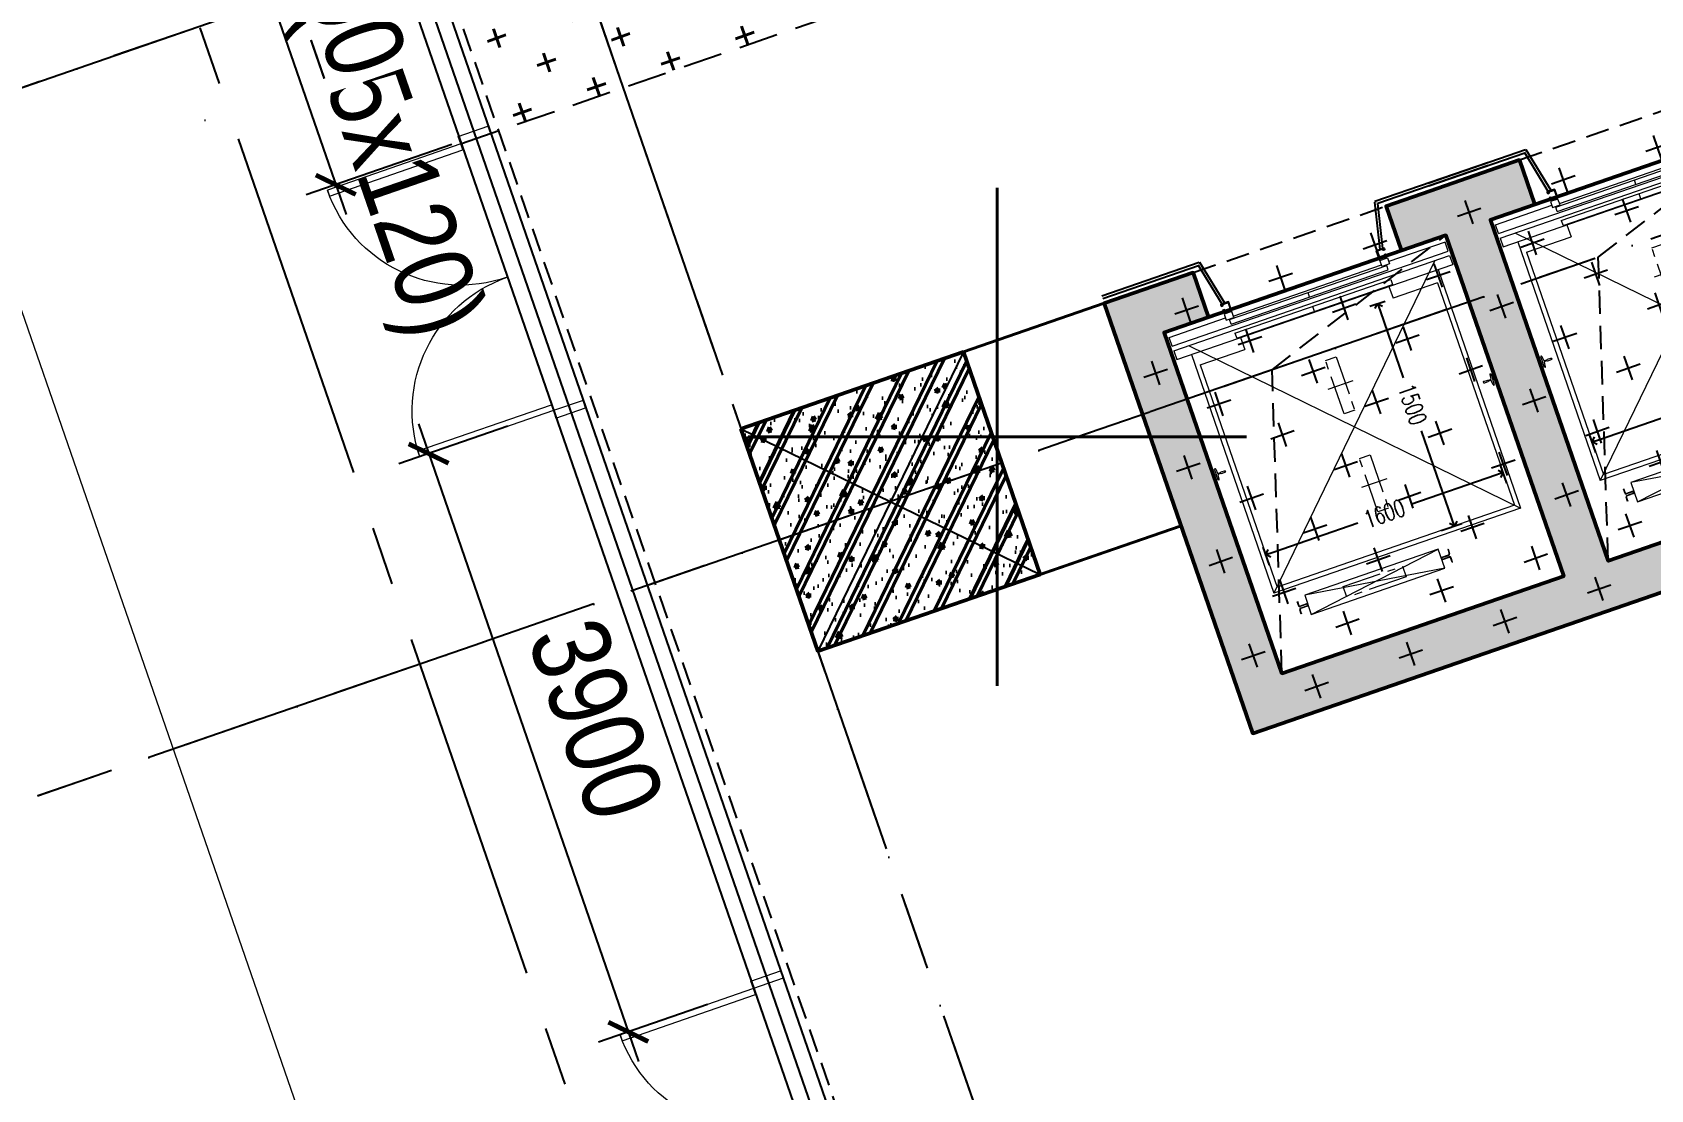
# Model space of a CAD drawing. Header units: millimetres. Extents: x -1534340 to 1713810, y -1348191 to 1114081.
# Drawn here: x 1277542 to 1287855, y -330469 to -323729 of the extents above; entities that cross this region are included whole.
import ezdxf
from ezdxf.enums import TextEntityAlignment as Align

# ---------------------------------------------------------------- set-up
doc = ezdxf.new("R2010")
doc.units = ezdxf.units.MM
doc.header["$LTSCALE"] = 100
doc.header["$PDMODE"] = 32
doc.header["$PDSIZE"] = 2.5
for name, pattern in [('CENTER2', [1.125, 0.75, -0.125, 0.125, -0.125]), ('DASHED', [4.5, 3, -1.5]), ('HIDDEN', [0.375, 0.25, -0.125]), ('xref.asix of  podium$0$xref.asix of  podium$0$DASHDOT', [1, 0.5, -0.25, 0, -0.25]), ('Xref_ST_MBDV Cot vach 30.7.2022$0$CENTERX2', [4, 2.5, -0.5, 0.5, -0.5]), ('Xref_ST_MBDV Cot vach 30.7.2022$0$HIDDEN', [0.375, 0.25, -0.125]), ('Xref_ST_MBDV Cot vach 30.7.2022$0$PHANTOMX2', [5, 2.5, -0.5, 0.5, -0.5, 0.5, -0.5])]:
    doc.linetypes.add(name, pattern=pattern)
for name, color, linetype, lineweight in [('0-Hatch', 250, 'Continuous', 40), ('A-DOOR', 1, 'Continuous', 9), ('ccu12-Tencaukien', 9, 'Continuous', 15), ('KT-Net cat', 1, 'Continuous', 40), ('KT-Net cot vach', 6, 'Continuous', 50), ('KT-Net thay', 7, 'Continuous', 15), ('ST_MBDV Cot vach 220805$0$Xref_ST_MBDV Cot vach 30.7.2022$0$KT-Net cot vach', 6, 'Continuous', 50), ('Xref_ST_MBDV Cot vach 30.7.2022$0$KT-Noi that', 36, 'Continuous', 9)]:
    doc.layers.add(name, color=color, linetype=linetype, lineweight=lineweight)
for name, color, linetype in [('0-khuat', 3, 'HIDDEN'), ('A-GLAZ', 135, 'Continuous'), ('ccu11-Khuat', 9, 'DASHED'), ('ccu11-Manh', 8, 'Continuous'), ('ccu12-Hatch', 250, 'Continuous'), ('ccu12-Manh', 8, 'Continuous'), ('ccu12-Text', 31, 'Continuous'), ('ccu12-Thay', 7, 'Continuous'), ('ccu12-Truc', 13, 'CENTER2'), ('KC2-DIM', 251, 'Continuous'), ('KT-Hatch', 251, 'Continuous'), ('TNG', 50, 'Continuous'), ('xref.asix of  podium$0$xref.asix of  podium$0$KC2-DIM', 251, 'Continuous'), ('xref.asix of  podium$0$xref.asix of  podium$0$KT-Kich thuoc', 9, 'Continuous'), ('xref.asix of  podium$0$xref.asix of  podium$0$KT-Luoi truc South Tower', 8, 'xref.asix of  podium$0$xref.asix of  podium$0$DASHDOT'), ('xref.asix of  podium$0$xref.asix of  podium$0$KT-Net cot vach', 6, 'Continuous'), ('Xref_ST_MBDV Cot vach 30.7.2022$0$KT-Net manh', 139, 'Continuous')]:
    doc.layers.add(name, color=color, linetype=linetype)
doc.styles.add('Arial Narrow', font='ARIALN.TTF')
doc.styles.add('Xref_ST_MBDV Cot vach 30.7.2022$0$DIM', font='vnsimli.shx', dxfattribs={"width": 0.7})
doc.dimstyles.new('ccu12-200', dxfattribs={"dimscale": 200, "dimtxt": 2.5, "dimasz": 1, "dimexe": 1, "dimexo": 2, "dimgap": 1, "dimtad": 1, "dimdec": 0, "dimrnd": 5, "dimdsep": 46, "dimtxsty": 'Arial Narrow', "dimblk": 'ARCHTICK', "dimcen": -1, "dimdle": 1, "dimclrd": 256, "dimclre": 256, "dimclrt": 3, "dimadec": 0, "dimazin": 2, "dimtfac": 0.1, "dimtdec": 0, "dimtmove": 0, "dimatfit": 1, "dimldrblk": 'ARCHTICK', "dimfxl": 1, "dimtvp": 0.8333333333333334, "dimtolj": 1, "dimtzin": 12, "dimarcsym": 0})
doc.dimstyles.new('Xref_ST_MBDV Cot vach 30.7.2022$0$CCU 1-100 A1', dxfattribs={"dimscale": 100, "dimtxt": 2.2, "dimasz": 1, "dimexe": 1, "dimexo": 0, "dimgap": 1, "dimtad": 1, "dimdec": 0, "dimdsep": 46, "dimtxsty": 'Xref_ST_MBDV Cot vach 30.7.2022$0$DIM', "dimblk1": 'Xref_ST_MBDV Cot vach 30.7.2022$0$_ARCHTICK', "dimblk2": 'Xref_ST_MBDV Cot vach 30.7.2022$0$_ARCHTICK', "dimsah": 1, "dimcen": 0, "dimdle": 1, "dimclrd": 256, "dimclre": 256, "dimclrt": 31, "dimadec": 0, "dimazin": 0, "dimtfac": 1, "dimtdec": 0, "dimtix": 1, "dimtmove": 2, "dimatfit": 3, "dimldrblk": 'Xref_ST_MBDV Cot vach 30.7.2022$0$_ARCHTICK', "dimfxl": 8, "dimtolj": 1, "dimarcsym": 0})
pattern_1 = [(49.99999999999999, (550, -550), (286.9040730403014, -25.10085399303804), [30, -330]), (355, (550, -550), (-55.50053344520001, 300.8768534800047), [24, -264]), (100.4514, (573.908672, -552.091736), (231.4037526856086, 275.7758168243814), [25.496076, -280.4568448]), (46.18420000000001, (550, -470), (426.8964194502578, -66.20760573160723), [45, -495]), (96.6356, (585.574698, -475.5173228), (373.8650822194813, 389.6471483601767), [38.2441152, -420.6852]), (351.1842, (550, -470), (373.8647780534509, 389.6474403701299), [36, -396]), (21, (590, -490), (238.7628208473847, -161.0475562661355), [30, -330]), (326.0000000000001, (590, -490), (97.32613276863269, 290.0600180187412), [24, -264]), (71.4514, (609.8968932, -503.4206424), (336.089051432596, 129.012198683981), [25.496076, -280.4568448]), (37.50000000000001, (550, -550), (4.863942126916267, 133.1575415325246), [0, -260.8, 0, -268, 0, -265]), (7.499999999999999, (550, -550), (105.2278149768594, 157.7646847529441), [0, -152.8, 0, -254.8, 0, -101]), (327.5, (460.8, -550), (213.5289744689636, -9.021948693751902), [0, -100, 0, -312, 0, -414]), (317.5, (420.8, -550), (233.2744677369545, 40.04199293292709), [0, -130, 0, -207.2, 0, -294]), (45, (550, -550), (-120.2081528017131, 120.2081528017131), []), (45, (550, -501), (-120.2081528017131, 120.2081528017131), [])]

# ---------------------------------------------------------------- blocks, each defined once
blk = doc.blocks.new('MBKC-T1-PN')
at = {"layer": '0-Hatch', "ltscale": 2}
h = blk.add_hatch(dxfattribs=at)
h.set_pattern_fill('CROSS', color=256, scale=1000, angle=90.00000000000001, style=0)
h.set_pattern_definition([(90, (-894364.7616369408, 300749.4537652719), (-6350.000000000002, 6350), [3175, -9525.000000000002]), (180, (-892777.2616369408, 302336.9537652719), (-6350, -6350.000000000002), [3175, -9525.000000000002])])
h.paths.add_polyline_path([(44970.57265213598, -15576.86343265424), (64016.33649875247, -9001.349103040586), (65302.47815265995, -12726.61666239559), (73786.80464420305, -12726.61666239559), (73786.804644207, -25676.61616688932), (62786.8044734241, -25676.61616688932), (62786.8044734241, -28976.61616601376), (49596.80166034354, -28976.61616601376)])
h = blk.add_hatch(dxfattribs=at)
h.set_pattern_fill('CROSS', color=256, scale=1000, angle=109.047137953997, style=0)
h.set_pattern_definition([(109.0471379539969, (4082851.648381703, -6960660.284058795), (-317.8990851971258, 154.7261181275824), [124.9999999999992, -374.9999999999968]), (199.0471379539969, (4082890.329911234, -6960580.809287497), (-154.7261181275824, -317.8990851971258), [124.9999999999992, -374.9999999999967])])
h.paths.add_polyline_path([(47095.57202883321, -21243.63124219223), (47913.12660448276, -23606.17387913854), (51069.19921652135, -22516.54571548838), (50253.33465716895, -20153.41960357787)])
at = {"layer": '0-khuat', "ltscale": 10}
blk.add_lwpolyline([(47676.81394240842, -23687.7603835304), (51069.19921652135, -22516.54571548838), (50253.33465716895, -20153.41960357787), (46859.2593667591, -21325.21774658421)], dxfattribs=at)
at = {"layer": 'ccu11-Khuat', "ltscale": 0.5, "elevation": -0.1248620286703281}
blk.add_lwpolyline([(100590.5864808073, -35426.61506945355), (55455.55192690738, -35426.61506945355, -0.3269618123751123), (50827.94980508671, -32029.33521380113), (46319.23951797537, -19000.21078809898, 0.4276624970093012), (30482.82222025329, -12597.84133938845), (15440.22126940242, -17787.66880758357, -0.1965409036496166), (11052.14983252855, -17540.17514300876, -0.04529122358984782), (3605.473727127304, -9503.081798993808), (-504.3626536345109, -3435.722267398494, -0.3990343803495413), (1771.304140177555, 352.6720043509267), (31190.7288702894, 10495.31749677, -0.1204403028230274), (42591.70211395179, 11817.81507882464), (58406.76826363965, 7707.460248947376, -0.2262547279600852), (60280.00056402339, 6012.837931064423), (65645.2552123724, -9495.342720050656, 0.2916469557633262), (69738.37575314008, -12326.61538209155), (89786.80552536738, -12326.61538209155)], format="xyb", dxfattribs=at)
at = {"layer": 'ccu12-Thay', "ltscale": 0.5, "elevation": -0.1248620286703281}
blk.add_lwpolyline([(100592.7780615496, -35676.61506945355), (55455.39655799186, -35676.61506945355, -0.3267809868965265), (50590.58009542292, -32107.86709642987), (46084.84347490547, -19087.33587578748, 0.427810969143063), (30575.27555690287, -12830.40478876728), (15521.75718290871, -18023.99886239826, -0.1981128104978065), (10911.61054585082, -17750.02456894092, -0.0454709095100691), (3402.789631705265, -9649.635404628643), (-737.5713195712306, -3537.212389550812, -0.4024491153328594), (1696.951964988839, 591.4787324376521), (31106.50964570185, 10730.72245935566)], format="xyb", dxfattribs=at)
blk = doc.blocks.new('Grid-ST-flat-3')
at = {"layer": 'ccu12-Truc', "ltscale": 30}
for p, q in [((343189.8455156267, -39014.65546948352), (361219.3016763728, -91236.39007851167)), ((340897.6132794917, -39806.04435974167), (359986.9050177329, -95097.55833493307)), ((368131.1051668772, -76017.52440288517), (316532.3495662729, -93831.89823189395)), ((369534.392683656, -80082.1011514843), (317935.6370837544, -97896.47498025041))]:
    blk.add_line(p, q, dxfattribs=at)
blk = doc.blocks.new('*U151')
h = blk.add_hatch()
h.set_pattern_fill('VATLIEU04', color=250, scale=40, style=0, pattern_type=2)
h.set_pattern_definition(pattern_1)
h.paths.add_polyline_path([(-475, 475), (1025, 475), (1025, -1025), (-475, -1025)])
at = {"color": 6, "ltscale": 0.25}
blk.add_lwpolyline([(-475, 475), (1025, 475), (1025, -1025), (-475, -1025)], close=True, dxfattribs=at)
at = {"layer": 'Defpoints', "linetype": 'ByBlock', "ltscale": 30}
for p, q in [((1025, 475), (-475, -1025)), ((-475, 475), (1025, -1025))]:
    blk.add_line(p, q, dxfattribs=at)
blk = doc.blocks.new('MBDV-B1-T1-PN')
at = {"layer": 'KT-Net cot vach', "rotation": 19.04713795399666}
blk.add_blockref('*U151', (50060.67882337538, -25800.46551913326), dxfattribs=at)
blk = doc.blocks.new('LOI-KD-PN')
at = {"layer": 'KT-Hatch'}
h = blk.add_hatch(dxfattribs=at)
h.set_pattern_fill('BTCT', color=256, scale=40, angle=-70.9528620460035)
h.set_pattern_definition([(339.0471379539965, (-24774.25365491607, -32828.61595608917), (69.90338528047701, -279.3877533547662), [29.99999999999987, -329.999999999998]), (284.0471379539965, (-24774.25365491607, -32828.61595608917), (266.2915946709811, 150.6518396180941), [23.99999999999998, -263.9999999999996]), (29.49853795399646, (-24768.42837132257, -32851.89826755854), (336.1948768307957, -128.7361747717526), [25.49607599999999, -280.4568447999998]), (335.2313379539966, (-24698.63362238393, -32802.50828135805), (76.73314454503657, -425.1305970221304), [45, -495]), (25.6827379539964, (-24692.23921595374, -32837.93583497207), (490.3234749361438, -226.2363583837528), [38.24411519999997, -420.6851999999998]), (280.2313379539964, (-24698.63362238393, -32802.50828135805), (490.3236516953235, -226.2359755744279), [35.99999999999994, -395.9999999999995]), (310.0471379539965, (-24704.4847931515, -32846.8452163068), (-74.31099224333833, -278.2478686892407), [30, -330]), (255.0471379539965, (-24704.4847931515, -32846.8452163068), (305.9413376994765, 2.662340959559032), [24, -264]), (0.4985379539964838, (-24710.67739063944, -32870.03253477591), (231.6301287124563, -275.5857060422185), [25.496076, -280.4568447999999]), (326.5471379539965, (-24774.25365491607, -32828.61595608917), (127.4545480190627, 38.85777900570818), [0, -260.7999999999999, 0, -267.9999999999999, 0, -264.9999999999999]), (296.5471379539965, (-24774.25365491607, -32828.61595608917), (183.4678019936752, -47.98077147784922), [0, -152.8, 0, -254.8, 0, -101]), (256.5471379539965, (-24803.36371224117, -32744.29961981607), (61.15631196729443, -204.7826262224386), [0, -99.99999999999955, 0, -311.9999999999982, 0, -413.9999999999982]), (246.5471379539965, (-24816.41754960665, -32706.48960355006), (113.9778841873155, -207.4352439007965), [0, -129.9999999999991, 0, -207.1999999999991, 0, -293.9999999999983]), (334.0471379539965, (-24774.25365491607, -32828.61595608917), (65.64473241281162, 134.8731593255321), []), (334.0471379539965, (-24751.17751265038, -32895.45525322307), (65.64473241281162, 134.8731593255321), [])])
h.paths.add_polyline_path([(-6325.187296113232, -9137.721440407215), (-7271.590505116852, -6396.495261123753), (-7838.74074910651, -6592.302821607213), (-7740.836968864547, -6875.877943602041), (-7457.261846869951, -6777.974163360312), (-6706.666198349791, -8952.050098654), (-8502.64197098394, -9572.107373518229), (-9253.237619503634, -7398.0314382246), (-8969.662497509038, -7300.12765798287), (-9067.566277750535, -7016.552535988041), (-9634.716521740193, -7212.360096471501), (-9918.291643735254, -7310.26387671323), (-9820.387863493292, -7593.838998708001), (-9536.812741498696, -7495.935218466329), (-8786.217092978535, -9670.011153759959), (-10582.19286561268, -10290.06842862419), (-11332.78851413238, -8115.992493330559), (-11049.21339213778, -8018.08871308883), (-11147.11717237928, -7734.513591094001), (-11714.26741636894, -7930.321151577402), (-10767.86420736578, -10671.54733086075)])
at = {"layer": 'ccu11-Khuat', "color": 6, "ltscale": 0.5}
blk.add_lwpolyline([(-9067.569942107657, -7016.553797144443), (-7838.744412243133, -6592.304086298274)], dxfattribs=at)
at = {"layer": 'ccu11-Khuat', "ltscale": 0.5, "elevation": 1.490472173669433e-05}
for points in [[(-8502.64197098394, -9572.107373518229), (-8565.79011890199, -7636.755803425389), (-7457.261846869951, -6777.97416336037)], [(-10582.19286561268, -10290.06842862419), (-10645.34101353073, -8354.716858531348), (-9536.812741498696, -7495.935218466329)]]:
    blk.add_lwpolyline(points, dxfattribs=at)
at = {"layer": 'ccu11-Khuat', "color": 6, "ltscale": 0.5, "elevation": 1.490472173669433e-05}
blk.add_lwpolyline([(-11147.1208355159, -7734.514855785063), (-9918.291643735254, -7310.263876713114)], dxfattribs=at)
at = {"layer": 'ST_MBDV Cot vach 220805$0$Xref_ST_MBDV Cot vach 30.7.2022$0$KT-Net cot vach', "elevation": 1.490472173669433e-05}
blk.add_lwpolyline([(-6325.187296113232, -9137.721440407215), (-7271.590505116852, -6396.495261123753), (-7838.74074910651, -6592.302821607213), (-7740.836968864547, -6875.877943602041), (-7457.261846869951, -6777.974163360312), (-6706.666198349791, -8952.050098654), (-8502.64197098394, -9572.107373518229), (-9253.237619503634, -7398.0314382246), (-8969.662497509038, -7300.12765798287), (-9067.566277750535, -7016.552535988041), (-9634.716521740193, -7212.360096471501), (-9918.291643735254, -7310.26387671323), (-9820.387863493292, -7593.838998708001), (-9536.812741498696, -7495.935218466329), (-8786.217092978535, -9670.011153759959), (-10582.19286561268, -10290.06842862419), (-11332.78851413238, -8115.992493330559), (-11049.21339213778, -8018.08871308883), (-11147.11717237928, -7734.513591094001), (-11714.26741636894, -7930.321151577402), (-10767.86420736578, -10671.54733086075)], close=True, dxfattribs=at)
at = {"layer": 'ST_MBDV Cot vach 220805$0$Xref_ST_MBDV Cot vach 30.7.2022$0$KT-Net cot vach', "color": 6, "elevation": 1.490472173669433e-05}
for points in [[(-8969.666160645429, -7300.128922673874), (-7740.836968864547, -6875.877943602041)], [(-11049.21705527441, -8018.089977779891), (-9820.387863493292, -7593.838998707943)]]:
    blk.add_lwpolyline(points, dxfattribs=at)
blk = doc.blocks.new('*U704')
at = {"layer": 'ccu12-Tencaukien', "color": 8, "ltscale": 10000}
blk.add_line((360.6565736538532, -155.3215232637356), (354.4065714950475, -155.3215232637356), dxfattribs=at)
at = {"layer": 'ccu12-Text', "color": 2, "style": 'Arial Narrow', "width": 0.8}
blk.add_attdef('SH', text='', height=300, dxfattribs=at).set_placement((275.6048113084853, 5.864471777974813), align=Align.BOTTOM_RIGHT)
at = {"layer": 'ccu12-Text', "color": 31, "style": 'Arial Narrow', "width": 0.8}
for tag, p in [('(', (507.5315725744504, -75.41116959831947)), ('KT', (632.605666770517, -75.41116959831947)), (')', (962.8971199221714, -75.41116959831947))]:
    blk.add_attdef(tag, text='', height=250, dxfattribs=at).set_placement(p, align=Align.BOTTOM_LEFT)
blk = doc.blocks.new('_ARCHTICK')
at = {"color": 0, "linetype": 'ByBlock', "const_width": 0.15}
blk.add_lwpolyline([(-0.5, -0.5), (0.5, 0.5)], dxfattribs=at)
blk = doc.blocks.new('*D1316')
at = {"layer": 'Defpoints', "color": 0, "ltscale": 0.5, "transparency": 16777216}
for p in [(1279777.949132063, -321951.3518734071), (1280593.813691415, -324314.4779853176), (1279475.527796658, -324700.5639517654)]:
    blk.add_point(p, dxfattribs=at)
at = {"layer": 'KC2-DIM', "lineweight": -2, "ltscale": 0.5, "transparency": 16777216}
for p, q in [((1279399.848954157, -322081.8902029034), (1278470.613148354, -322402.7070046031)), ((1278594.394072558, -322148.387750902), (1279540.796961407, -324889.6140407182)), ((1280215.71351351, -324445.0163148139), (1279286.477707706, -324765.8331165136))]:
    blk.add_line(p, q, dxfattribs=at)
at = {"layer": 'KC2-DIM', "lineweight": -2, "ltscale": 0.5, "transparency": 16777216, "xscale": 200, "yscale": 200, "zscale": 200}
for p, rotation in [((1278659.663237307, -322337.4378398549), 109.0471312622707), ((1279475.527796658, -324700.5639517654), 289.0471312622706)]:
    blk.add_blockref('_ARCHTICK', p, dxfattribs=dict(at, rotation=rotation))
at = {"layer": 'KC2-DIM', "color": 3, "ltscale": 0.5, "transparency": 16777216, "insert": (1279497.9552778, -323370.4200499331), "char_height": 500, "attachment_point": 5, "rotation": 289.0471312622707, "style": 'Arial Narrow', "bg_fill": 3, "box_fill_scale": 1.1, "bg_fill_color": 256, "bg_fill_true_color": 13158600, "bg_fill_transparency": 0}
blk.add_mtext('\\A1;2500', dxfattribs=at)
blk = doc.blocks.new('*D1372')
at = {"layer": 'Defpoints', "color": 0, "ltscale": 0.5, "transparency": 16777216}
for p in [(1280949.117767323, -326109.6605362784), (1282221.866901045, -329796.1371277093), (1281339.892971284, -330100.6369738978)]:
    blk.add_point(p, dxfattribs=at)
at = {"layer": 'KC2-DIM', "lineweight": -2, "ltscale": 0.5, "transparency": 16777216}
for p, q in [((1280571.017604305, -326240.1989088967), (1279878.093756054, -326479.429568776)), ((1280001.874651253, -326225.1103009579), (1281405.162157593, -330289.6870554067)), ((1281843.766738027, -329926.6755003277), (1281150.842889775, -330165.9061602069))]:
    blk.add_line(p, q, dxfattribs=at)
at = {"layer": 'KC2-DIM', "lineweight": -2, "ltscale": 0.5, "transparency": 16777216, "xscale": 200, "yscale": 200, "zscale": 200}
for p, rotation in [((1280067.143837563, -326414.1603824668), 109.047137796811), ((1281339.892971284, -330100.6369738978), 289.047137796811)]:
    blk.add_blockref('_ARCHTICK', p, dxfattribs=dict(at, rotation=rotation))
at = {"layer": 'KC2-DIM', "color": 3, "ltscale": 0.5, "transparency": 16777216, "insert": (1281133.878148295, -328108.817783223), "char_height": 500, "attachment_point": 5, "rotation": 289.04713779681094, "style": 'Arial Narrow', "bg_fill": 3, "box_fill_scale": 1.1, "bg_fill_color": 256, "bg_fill_true_color": 13158600, "bg_fill_transparency": 0}
blk.add_mtext('\\A1;3900', dxfattribs=at)
blk = doc.blocks.new('*U2802')
h = blk.add_hatch()
h.set_pattern_fill('VATLIEU04', color=250, scale=40, style=0, pattern_type=2)
h.set_pattern_definition(pattern_1)
h.paths.add_polyline_path([(-475, 475), (1025, 475), (1025, -1025), (-475, -1025)])
at = {"color": 6, "ltscale": 0.25}
blk.add_lwpolyline([(-475, 475), (1025, 475), (1025, -1025), (-475, -1025)], close=True, dxfattribs=at)
at = {"layer": 'Defpoints', "linetype": 'ByBlock', "ltscale": 30}
for p, q in [((1025, 475), (-475, -1025)), ((-475, 475), (1025, -1025))]:
    blk.add_line(p, q, dxfattribs=at)
blk = doc.blocks.new('xref.asix of  podium$0$xref.asix of  podium$0$MBCot-PN-flat-22')
at = {"layer": 'xref.asix of  podium$0$xref.asix of  podium$0$KT-Net cot vach', "rotation": 19.04713795399666}
blk.add_blockref('*U2802', (50060.67898756824, -25800.46596468042), dxfattribs=at)
blk = doc.blocks.new('xref.asix of  podium$0$xref.asix of  podium$0$Asix South Tower')
at = {"layer": 'xref.asix of  podium$0$xref.asix of  podium$0$KT-Luoi truc South Tower', "ltscale": 10}
for p, q in [((-72397.7537663579, 60940.77036500885), (-54303.13568301871, 8530.296362129506)), ((-47391.33219251409, 23749.16203775594), (-101381.3618817553, 5109.205298567424)), ((-45988.04467573389, 19684.58528915676), (-99978.07436427288, 1044.628550210968))]:
    blk.add_line(p, q, dxfattribs=at)
blk = doc.blocks.new('double door')
at = {"elevation": 1.315694793252246e-06}
for points in [[(549901.1788338684, 384014.7847221401), (549001.1788338684, 384014.7847221401), (549001.1788338684, 383974.7847221401), (549901.1788338684, 383974.7847221401)], [(550101.1788338679, 384064.7847221419), (550101.1788338679, 384014.7847221419), (549901.1788338684, 384014.7847221401), (549901.1788338684, 384064.7847221401)], [(549901.1788338684, 382214.7847221401), (549001.1788338684, 382214.7847221401), (549001.1788338684, 382254.7847221401), (549901.1788338684, 382254.7847221401)], [(550101.1788338679, 382164.7847221401), (550101.1788338679, 382214.7847221401), (549901.1788338684, 382214.7847221401), (549901.1788338684, 382164.7847221401)]]:
    blk.add_lwpolyline(points, close=True, dxfattribs=at)
at = {"color": 8}
for centre, start, end in [((549901.1788338684, 384014.7847221401, 1.315694793252246e-06), 180, 270), ((549901.1788338684, 382214.7847221401, 1.315694793252246e-06), 90, 180)]:
    blk.add_arc(centre, 900, start, end, dxfattribs=at)
blk = doc.blocks.new('Xref_ST_MBDV Cot vach 30.7.2022$0$_Open90')
at = {"color": 0, "linetype": 'ByBlock', "lineweight": -2}
for p, q in [((0, 0), (-1, 0)), ((-0.5, 0.5), (0, 0)), ((0, 0), (-0.5, -0.5))]:
    blk.add_line(p, q, dxfattribs=at)
blk = doc.blocks.new('*D185')
at = {"layer": 'Defpoints', "color": 5, "transparency": 16777216}
for p, q in [((-2230.006080747058, 1494.255069668558), (-2230.006080747058, 1595.840436880921)), ((-730.0060807470581, 1457.189424305085), (-730.0060807470581, 1595.840436880921)), ((-2180.006080747058, 1545.840436880921), (-1728.427059650542, 1545.840436880921)), ((-780.0060807470581, 1545.840436880921), (-1371.760392983876, 1545.840436880921))]:
    blk.add_line(p, q, dxfattribs=at)
at = {"layer": 'Defpoints', "color": 0, "transparency": 16777216}
for p in [(-2230.006080747058, 1545.840436880921), (-2230.006080747058, 1494.255069668558), (-730.0060807470581, 1457.189424305085)]:
    blk.add_point(p, dxfattribs=at)
at = {"layer": 'Defpoints', "color": 5, "transparency": 16777216, "xscale": 50, "yscale": 50, "zscale": 50, "rotation": 180}
blk.add_blockref('Xref_ST_MBDV Cot vach 30.7.2022$0$_Open90', (-2230.006080747058, 1545.840436880921), dxfattribs=at)
at = {"layer": 'Defpoints', "color": 5, "transparency": 16777216, "xscale": 50, "yscale": 50, "zscale": 50}
blk.add_blockref('Xref_ST_MBDV Cot vach 30.7.2022$0$_Open90', (-730.0060807470581, 1545.840436880921), dxfattribs=at)
at = {"layer": 'Defpoints', "color": 5, "transparency": 16777216, "insert": (-1550.093726317209, 1545.840436880921), "char_height": 110, "attachment_point": 5, "style": 'Xref_ST_MBDV Cot vach 30.7.2022$0$DIM'}
blk.add_mtext('\\A1;1500', dxfattribs=at)
blk = doc.blocks.new('Xref_ST_MBDV Cot vach 30.7.2022$0$_ARCHTICK')
at = {"color": 0, "linetype": 'ByBlock', "const_width": 0.15}
blk.add_lwpolyline([(-0.5, -0.5), (0.5, 0.5)], dxfattribs=at)
blk = doc.blocks.new('*D186')
at = {"layer": 'Defpoints', "color": 5, "transparency": 16777216}
for p, q in [((-879.0568600945994, 1950.002331897217), (-1000.172690610198, 1950.002331897217)), ((-950.1726906101984, 1900.002331897217), (-950.1726906101983, 1328.335665230491)), ((-950.1726906101981, 400.0023318972127), (-950.1726906101982, 971.6689985638246)), ((-879.0568600945994, 350.0023318972127), (-1000.172690610198, 350.0023318972126))]:
    blk.add_line(p, q, dxfattribs=at)
at = {"layer": 'Defpoints', "color": 0, "transparency": 16777216}
for p in [(-879.0568600945994, 1950.002331897217), (-950.1726906101981, 350.0023318972126), (-879.0568600945994, 350.0023318972127)]:
    blk.add_point(p, dxfattribs=at)
at = {"layer": 'Defpoints', "color": 5, "transparency": 16777216, "xscale": 50, "yscale": 50, "zscale": 50}
for p, rotation in [((-950.1726906101984, 1950.002331897217), 90), ((-950.1726906101981, 350.0023318972126), 270)]:
    blk.add_blockref('Xref_ST_MBDV Cot vach 30.7.2022$0$_Open90', p, dxfattribs=dict(at, rotation=rotation))
at = {"layer": 'Defpoints', "color": 5, "transparency": 16777216, "insert": (-950.1726906088297, 1150.002331897158), "char_height": 110, "attachment_point": 5, "rotation": 90, "style": 'Xref_ST_MBDV Cot vach 30.7.2022$0$DIM'}
blk.add_mtext('\\A1;1600', dxfattribs=at)
blk = doc.blocks.new('Xref_ST_MBDV Cot vach 30.7.2022$0$TM 1000kg')
at = {"layer": 'Xref_ST_MBDV Cot vach 30.7.2022$0$KT-Net manh'}
for p, q in [((-2849.992175524749, 2500.000000000007), (-2849.992175524298, 1742.237188449821)), ((-2831.992175524923, 2500.000000000007), (-2831.992175524298, 1754.380282491551)), ((-2550.006080747044, 1692.663264479774), (-2831.992175524298, 1754.380282491551)), ((-2499.992175525869, 1800.000000000007), (-2500.000000003725, 500.0000000000073)), ((-2849.992175524298, 1742.237188449821), (-2846.992175522784, 1742.237188449821)), ((-2846.992175522784, 1742.237188449821), (-2846.992175522784, 1739.237188449821)), ((-2550.006080747044, 1674.237188449821), (-2846.992175522784, 1739.237188449821)), ((-2550.006080747044, 625.7628115501939), (-2846.992175522784, 560.7628115501939)), ((-2849.992175524298, 557.7628115501939), (-2846.992175522784, 557.7628115501939)), ((-2849.992175524705, -99.9999999999909), (-2849.992175524298, 557.7628115501939)), ((-2846.992175522784, 557.7628115501939), (-2846.992175522784, 560.7628115501939)), ((-2550.006080747044, 607.3367355202427), (-2831.992175524298, 545.6197175084671)), ((-2831.992175524851, -99.99999999998909), (-2831.992175524298, 545.6197175084671))]:
    blk.add_line(p, q, dxfattribs=at)
at = {"layer": 'Xref_ST_MBDV Cot vach 30.7.2022$0$KT-Net manh', "const_width": 2}
for points in [[(-2846.992175522784, 1742.237188449821), (-2831.992175524298, 1754.380282491551)], [(-2846.992175522784, 557.7628115501939), (-2831.992175524298, 545.6197175084671)]]:
    blk.add_lwpolyline(points, dxfattribs=at)
at = {"layer": 'Xref_ST_MBDV Cot vach 30.7.2022$0$KT-Net manh', "ltscale": 2}
for points in [[(-2510.006080747044, 1700.002331897216), (-2500.006080747044, 1700.002331897216), (-2500.006080747044, 1650.002331897216), (-2550.006080747044, 1650.002331897216), (-2550.006080747044, 1700.002331897216), (-2540.006080747044, 1700.002331897216), (-2540.006080747044, 1690.002331897216), (-2541.60608074702, 1690.002331897216), (-2541.60608074702, 1698.402331897356), (-2548.406080747067, 1698.402331897356), (-2548.406080747067, 1651.602331897309), (-2501.60608074702, 1651.602331897309), (-2501.60608074702, 1698.402331897356), (-2508.406080747067, 1698.402331897356), (-2508.406080747067, 1690.002331897216), (-2510.006080747044, 1690.002331897216)], [(-2510.006080747044, 599.9976681027983), (-2500.006080747044, 599.9976681027983), (-2500.006080747044, 649.9976681027983), (-2550.006080747044, 649.9976681027983), (-2550.006080747044, 599.9976681027983), (-2540.006080747044, 599.9976681027983), (-2540.006080747044, 609.9976681027983), (-2541.60608074702, 609.9976681027983), (-2541.60608074702, 601.5976681026586), (-2548.406080747067, 601.5976681026586), (-2548.406080747067, 648.3976681027052), (-2501.60608074702, 648.3976681027052), (-2501.60608074702, 601.5976681026586), (-2508.406080747067, 601.5976681026586), (-2508.406080747067, 609.9976681027983), (-2510.006080747044, 609.9976681027983)]]:
    blk.add_lwpolyline(points, close=True, dxfattribs=at)
at = {"layer": 'Xref_ST_MBDV Cot vach 30.7.2022$0$KT-Noi that', "linetype": 'Continuous', "ltscale": 2}
for p, q in [((-2460.006080747058, 2080.002331897216), (-2460.006080747058, 1700.002331897216)), ((-2400.006080747058, 2080.002331897216), (-2460.006080747058, 2080.002331897216)), ((-2400.006080747058, 220.0023318972126), (-2400.006080747058, 2080.002331897216)), ((-2370.006080747058, 220.0023318972126), (-2370.006080747058, 2080.002331897216)), ((-2370.006080747058, 2080.002331897216), (-2310.006080747058, 2080.002331897216)), ((-2310.006080747058, 220.0023318972126), (-2310.006080747058, 2080.002331897216)), ((-2310.006080747058, 1981.002331897216), (-700.0060807470581, 1981.002331897216)), ((-700.0060807470581, 1981.002331897216), (-700.0060807470581, 319.0023318972126)), ((-2230.006080747058, 1950.002331897216), (-730.0060807470581, 1950.002331897216)), ((-2230.006080747058, 1950.002331897216), (-2230.006080747058, 1650.002331897216)), ((-730.0060807470581, 1950.002331897216), (-730.0060807470581, 350.0023318972126)), ((-2441.259975502442, 620.0023318972162), (-2441.259975502442, 1680.002331897216)), ((-2411.006080747058, 1680.002331897216), (-2441.259975502442, 1680.002331897216)), ((-2411.006080747058, 620.0023318972162), (-2411.006080747058, 1680.002331897216)), ((-2348.006080747058, 625.0023318972162), (-2348.006080747058, 1675.002331897216)), ((-2348.006080747058, 1675.002331897216), (-2314.006080747058, 1675.002331897216)), ((-2314.006080747058, 625.0023318972162), (-2314.006080747058, 1675.002331897216)), ((-2455.006080747058, 650.0023318972162), (-2455.006080747058, 1650.002331897216)), ((-2310.006080747058, 1650.002331897216), (-2230.006080747058, 1650.002331897216)), ((-2411.006080747058, 1150.002331897216), (-2441.259975502428, 1150.002331897216)), ((-2314.006080747058, 1150.002331897216), (-2348.006080747058, 1150.002331897216)), ((-2411.006080747058, 620.0023318972162), (-2441.259975502442, 620.0023318972162)), ((-2348.006080747058, 625.0023318972162), (-2314.006080747058, 625.0023318972162)), ((-2310.006080747058, 650.0023318972162), (-2230.006080747058, 650.0023318972162)), ((-2230.006080747058, 350.0023318972126), (-2230.006080747058, 650.0023318972162)), ((-2460.006080747058, 220.0023318972126), (-2460.006080747058, 600.0023318972162)), ((-2310.006080747058, 319.0023318972126), (-700.0060807470581, 319.0023318972126)), ((-2230.006080747058, 350.0023318972126), (-730.0060807470581, 350.0023318972126)), ((-2400.006080747058, 220.0023318972126), (-2460.006080747058, 220.0023318972126)), ((-2370.006080747058, 220.0023318972126), (-2310.006080747058, 220.0023318972126))]:
    blk.add_line(p, q, dxfattribs=at)
at = {"layer": 'Xref_ST_MBDV Cot vach 30.7.2022$0$KT-Noi that', "linetype": 'Continuous'}
for p, q in [((-1572.506080747058, 2077.002331897216), (-1572.506080747058, 2082.002331897216)), ((-1572.506080747058, 2082.002331897216), (-1535.006080747058, 2082.002331897216)), ((-1569.506080747058, 2074.002331897216), (-1540.066080747114, 2070.902331897239)), ((-1537.066080747114, 2054.123071325659), (-1537.066080747114, 2067.902331897239)), ((-1497.506080747058, 2082.002331897216), (-1535.006080747058, 2082.002331897216)), ((-1532.946080747002, 2054.123071325659), (-1532.946080747002, 2067.902331897239)), ((-1500.506080747058, 2074.002331897216), (-1529.946080747002, 2070.902331897239)), ((-1497.506080747058, 2077.002331897216), (-1497.506080747058, 2082.002331897216)), ((-1540.006080747058, 2021.002331897216), (-1540.006080747058, 2050.002331897216)), ((-1539.006080747058, 2020.002331897216), (-1535.006080747058, 2020.002331897216)), ((-1531.006080747058, 2020.002331897216), (-1535.006080747058, 2020.002331897216)), ((-1530.006080747058, 2021.002331897216), (-1530.006080747058, 2050.002331897216)), ((-603.5060807470581, 1460.002341897176), (-574.406080746965, 1460.002341897176)), ((-603.5060807470581, 1456.802341897223), (-603.5060807470581, 1460.002341897176)), ((-603.5060807470581, 1456.802341897223), (-574.406080746965, 1456.802341897223)), ((-568.2060807470116, 1406.202341897246), (-568.2060807470116, 1450.602341897153)), ((-565.0060807470581, 1406.202341897246), (-565.0060807470581, 1450.602341897153)), ((-555.0060807470581, 1406.202341897246), (-555.0060807470581, 1450.602341897153)), ((-551.8060807471047, 1406.202341897246), (-551.8060807471047, 1450.602341897153)), ((-516.5060807470581, 1460.002341897176), (-545.6060807471513, 1460.002341897176)), ((-516.5060807470581, 1456.802341897223), (-545.6060807471513, 1456.802341897223)), ((-516.5060807470581, 1456.802341897223), (-516.5060807470581, 1460.002341897176)), ((-558.0060807470581, 1403.202341897246), (-562.0060807470581, 1403.202341897246)), ((-558.0060807470581, 1400.002341897176), (-562.0060807470581, 1400.002341897176)), ((-603.5060807470581, 443.2023218972099), (-574.406080746965, 443.2023218972099)), ((-603.5060807470581, 440.0023218971401), (-574.406080746965, 440.0023218971401)), ((-568.2060807470116, 493.8023218971866), (-568.2060807470116, 449.4023218972798)), ((-565.0060807470581, 493.8023218971866), (-565.0060807470581, 449.4023218972798)), ((-558.0060807470581, 500.0023218971401), (-562.0060807470581, 500.0023218971401)), ((-558.0060807470581, 496.8023218971866), (-562.0060807470581, 496.8023218971866)), ((-555.0060807470581, 493.8023218971866), (-555.0060807470581, 449.4023218972798)), ((-551.8060807471047, 493.8023218971866), (-551.8060807471047, 449.4023218972798)), ((-516.5060807470581, 443.2023218972099), (-545.6060807471513, 443.2023218972099)), ((-516.5060807470581, 440.0023218971401), (-545.6060807471513, 440.0023218971401)), ((-1572.506080747058, 223.0023318972126), (-1572.506080747058, 218.0023318972126)), ((-1572.506080747058, 218.0023318972126), (-1535.006080747058, 218.0023318972126)), ((-1569.506080747058, 226.0023318972126), (-1540.066080747114, 229.1023318971893)), ((-1540.006080747058, 279.0023318972126), (-1540.006080747058, 250.0023318972126)), ((-1539.006080747058, 280.0023318972126), (-1535.006080747058, 280.0023318972126)), ((-1537.066080747114, 245.8815924687697), (-1537.066080747114, 232.1023318971893)), ((-1531.006080747058, 280.0023318972126), (-1535.006080747058, 280.0023318972126)), ((-1497.506080747058, 218.0023318972126), (-1535.006080747058, 218.0023318972126)), ((-1532.946080747002, 245.8815924687697), (-1532.946080747002, 232.1023318971893)), ((-1530.006080747058, 279.0023318972126), (-1530.006080747058, 250.0023318972126)), ((-1500.506080747058, 226.0023318972126), (-1529.946080747002, 229.1023318971893)), ((-1497.506080747058, 223.0023318972126), (-1497.506080747058, 218.0023318972126))]:
    blk.add_line(p, q, dxfattribs=at)
at = {"layer": 'Xref_ST_MBDV Cot vach 30.7.2022$0$KT-Noi that', "linetype": 'Xref_ST_MBDV Cot vach 30.7.2022$0$HIDDEN', "ltscale": 500}
for p, q in [((-2370.006080747058, 1981.002331897216), (-700.0060807470581, 319.0023318972126)), ((-2370.006080747058, 319.0023318972126), (-700.0060807470581, 1981.002331897216)), ((-495.0060807470581, 1400.002331897216), (-625.0060807470581, 500.0023318972162)), ((-495.0060807470581, 500.0023318972162), (-625.0060807470581, 1400.002331897216))]:
    blk.add_line(p, q, dxfattribs=at)
at = {"layer": 'Xref_ST_MBDV Cot vach 30.7.2022$0$KT-Noi that', "linetype": 'Xref_ST_MBDV Cot vach 30.7.2022$0$CENTERX2'}
for p, q in [((-1815.006080747058, 1236.002331897216), (-1815.006080747058, 1066.653990867846)), ((-1155.006080747058, 1236.002331897216), (-1155.006080747058, 1066.653990867846))]:
    blk.add_line(p, q, dxfattribs=at)
at = {"layer": 'Xref_ST_MBDV Cot vach 30.7.2022$0$KT-Noi that', "linetype": 'Continuous', "ltscale": 2}
for points in [[(-2485.00608074879, 1700.002331897216), (-2445.00608074879, 1700.002331897216), (-2445.00608074879, 1650.002331897216), (-2485.00608074879, 1650.002331897216)], [(-495.0060807470581, 1400.002331897216), (-625.0060807470581, 1400.002331897216), (-625.0060807470581, 500.0023318972162), (-495.0060807470581, 500.0023318972162)], [(-2485.00608074879, 600.0023318972162), (-2445.00608074879, 600.0023318972162), (-2445.00608074879, 650.0023318972162), (-2485.00608074879, 650.0023318972162)]]:
    blk.add_lwpolyline(points, close=True, dxfattribs=at)
at = {"layer": 'Xref_ST_MBDV Cot vach 30.7.2022$0$KT-Noi that', "linetype": 'Xref_ST_MBDV Cot vach 30.7.2022$0$PHANTOMX2'}
for points in [[(-1635.006080747058, 1186.002331897216), (-1635.006080747058, 1114.002331897333), (-1995.006080747058, 1114.002331897333), (-1995.006080747058, 1186.002331897216)], [(-975.0060807470581, 1186.002331897216), (-975.0060807470581, 1114.002331897333), (-1335.006080747058, 1114.002331897333), (-1335.006080747058, 1186.002331897216)], [(-524.0060807470581, 1150.002331897216), (-524.0060807470581, 750.0023318972162), (-596.0060807470581, 750.0023318972162), (-596.0060807470581, 1150.002331897216)]]:
    blk.add_lwpolyline(points, close=True, dxfattribs=at)
at = {"layer": 'Xref_ST_MBDV Cot vach 30.7.2022$0$KT-Noi that', "linetype": 'Continuous'}
for centre, radius, start, end in [((-1569.506080747058, 2077.002331897216), 3, 180, 270), ((-1540.066080747114, 2067.902331897239), 3, 0, 90), ((-1529.946080747002, 2067.902331897239), 3, 90, 180), ((-1500.506080747058, 2077.002331897216), 3, 270, 0), ((-1542.280197382381, 2054.7339947371), 5.24978472904255, 295.6697211345437, 353.3172836214693), ((-1539.006080747058, 2021.002331897216), 1, 180, 270), ((-1527.731964111736, 2054.7339947371), 5.24978472904255, 186.6827163785307, 244.3302788654563), ((-1531.006080747058, 2021.002331897216), 1, 270, 0), ((-574.406080746965, 1450.602341897153), 9.399999999997844, 0, 90), ((-574.406080746965, 1450.602341897153), 6.19999999999734, 0, 90), ((-545.6060807471513, 1450.602341897153), 9.400000000001475, 90, 180), ((-545.6060807471513, 1450.602341897153), 6.200000000004374, 90, 180), ((-562.0060807470581, 1406.202341897246), 6.20000000000076, 180, 270), ((-562.0060807470581, 1406.202341897246), 2.999999999999834, 180, 270), ((-558.0060807470581, 1406.202341897246), 3.000000000000045, 270, 0), ((-558.0060807470581, 1406.202341897246), 6.19999999999713, 270, 0), ((-574.406080746965, 449.4023218972798), 6.19999999999734, 270, 0), ((-574.406080746965, 449.4023218972798), 9.399999999997844, 270, 0), ((-562.0060807470581, 493.8023218971866), 6.20000000000076, 90, 180), ((-562.0060807470581, 493.8023218971866), 2.999999999999834, 90, 180), ((-558.0060807470581, 493.8023218971866), 6.19999999999713, 0, 90), ((-558.0060807470581, 493.8023218971866), 3.000000000000045, 0, 90), ((-545.6060807471513, 449.4023218972798), 9.400000000001475, 180, 270), ((-545.6060807471513, 449.4023218972798), 6.200000000004374, 180, 270), ((-1569.506080747058, 223.0023318972126), 3, 90, 180), ((-1540.066080747114, 232.1023318971893), 3, 270, 0), ((-1539.006080747058, 279.0023318972126), 1, 90, 180), ((-1542.280197382381, 245.2706690573286), 5.24978472904255, 6.682716378530666, 64.33027886545624), ((-1527.731964111736, 245.2706690573286), 5.24978472904255, 115.6697211345438, 173.3172836214693), ((-1529.946080747002, 232.1023318971893), 3, 180, 270), ((-1531.006080747058, 279.0023318972126), 1, 0, 90), ((-1500.506080747058, 223.0023318972126), 3, 0, 90)]:
    blk.add_arc(centre, radius, start, end, dxfattribs=at)
at = {"layer": 'Defpoints', "color": 5}
for base, p1, p2, angle, picture, middle in [((-950.1726906101981, 350.0023318972126), (-879.056860094599, 1950.002331897216), (-879.056860094599, 350.0023318972126), 90, '*D186', (-950.1726906088297, 1150.002331897158)), ((-2230.006080747058, 1545.840436880921), (-730.0060807470581, 1457.189424305085), (-2230.006080747058, 1494.255069668558), 180, '*D185', (-1550.093726317209, 1545.840436880921))]:
    dim = blk.add_linear_dim(base=base, p1=p1, p2=p2, angle=angle, dimstyle='Xref_ST_MBDV Cot vach 30.7.2022$0$CCU 1-100 A1', override={"dimscale": 50, "dimblk1": 'Xref_ST_MBDV Cot vach 30.7.2022$0$_Open90', "dimblk2": 'Xref_ST_MBDV Cot vach 30.7.2022$0$_Open90', "dimclrd": 5, "dimclre": 5, "dimclrt": 5, "dimlwd": 65535, "dimlwe": 65535}, dxfattribs=at)
    dim.commit()
    dim.dimension.update_dxf_attribs({"geometry": picture, "text_midpoint": middle, "dimtype": 128})
blk = doc.blocks.new('of lift 2')
at = {"layer": 'Xref_ST_MBDV Cot vach 30.7.2022$0$KT-Noi that', "rotation": 0.000344853501118225}
for p in [(214313.775976256, 35571.96171643957), (214313.775976256, 33371.96171643957)]:
    blk.add_blockref('Xref_ST_MBDV Cot vach 30.7.2022$0$TM 1000kg', p, dxfattribs=at)
blk = doc.blocks.new('312')
at = {"layer": 'KT-Hatch'}
h = blk.add_hatch(dxfattribs=at)
h.set_pattern_fill('BTCT', color=256, scale=40, angle=-70.9528620460035)
h.set_pattern_definition([(339.0471379539965, (1498157.414189198, -349580.5233732386), (69.90338528047701, -279.3877533547662), [29.9999999999999, -329.9999999999984]), (284.0471379539965, (1498157.414189198, -349580.5233732386), (266.2915946709811, 150.6518396180941), [23.99999999999998, -263.9999999999996]), (29.49853795399646, (1498163.23947279, -349603.8056847079), (336.1948768307957, -128.7361747717526), [25.49607599999999, -280.4568447999998]), (335.2313379539966, (1498233.03422173, -349554.4156985075), (76.73314454503657, -425.1305970221304), [45, -495]), (25.6827379539964, (1498239.42862816, -349589.8432521215), (490.3234749361438, -226.2363583837528), [38.24411519999997, -420.6851999999998]), (280.2313379539964, (1498233.03422173, -349554.4156985075), (490.3236516953235, -226.2359755744279), [35.99999999999994, -395.9999999999995]), (310.0471379539965, (1498227.183050963, -349598.7526334563), (-74.31099224333833, -278.2478686892407), [30, -330]), (255.0471379539965, (1498227.183050963, -349598.7526334563), (305.9413376994765, 2.662340959559032), [24, -264]), (0.4985379539964845, (1498220.990453473, -349621.9399519253), (231.6301287124563, -275.5857060422185), [25.496076, -280.4568447999999]), (326.5471379539965, (1498157.414189198, -349580.5233732386), (127.4545480190627, 38.85777900570818), [0, -260.7999999999999, 0, -267.9999999999999, 0, -264.9999999999999]), (296.5471379539965, (1498157.414189198, -349580.5233732386), (183.4678019936752, -47.98077147784922), [0, -152.8, 0, -254.8, 0, -101]), (256.5471379539965, (1498128.304131872, -349496.2070369655), (61.15631196729443, -204.7826262224386), [0, -99.99999999999964, 0, -311.9999999999986, 0, -413.9999999999986]), (246.5471379539965, (1498115.250294507, -349458.3970206996), (113.9778841873155, -207.4352439007965), [0, -129.9999999999993, 0, -207.1999999999993, 0, -293.9999999999987]), (334.0471379539965, (1498157.414189198, -349580.5233732386), (65.64473241281162, 134.8731593255321), []), (334.0471379539965, (1498180.490331462, -349647.3626703726), (65.64473241281162, 134.8731593255321), [])])
h.paths.add_polyline_path([(1516606.480548, -325889.6288575566), (1515660.077338996, -323148.4026782732), (1515092.927095008, -323344.2102387566), (1515190.830875248, -323627.7853607514), (1515474.405997243, -323529.8815805097), (1516225.001645763, -325703.9575158034), (1514429.025873129, -326324.0147906677), (1513678.430224609, -324149.938855374), (1513962.005346604, -324052.0350751323), (1513864.101566362, -323768.4599531374), (1513296.951322373, -323964.2675136209), (1513013.376200378, -324062.1712938626), (1513111.279980619, -324345.7464158575), (1513394.855102614, -324247.8426356157), (1514145.450751134, -326421.9185709094), (1512349.474978501, -327041.9758457736), (1511598.87932998, -324867.89991048), (1511882.454451975, -324769.9961302383), (1511784.550671734, -324486.4210082435), (1511217.400427744, -324682.2285687269), (1512163.803636747, -327423.4547480101)])
at = {"layer": 'A-GLAZ', "elevation": -0.0003900927901394197}
for points in [[(1549381.671782451, -324451.9051583611), (1549381.671782451, -326351.9051569352), (1564094.889190754, -326351.9051569353), (1564841.607296713, -329815.5613203601, -0.4508459645649955), (1560035.895455955, -335451.9048447938), (1514900.386795966, -335451.9048447938, -0.3269245432215398), (1510225.339864169, -332020.3248463987), (1505717.224980614, -318992.9209985397, 0.4276918106004188), (1489946.169812741, -312619.6470241706), (1483985.984335237, -314675.9625780935)], [(1549481.671782451, -324551.9051583385), (1549481.671782451, -326251.9051569352), (1564175.628011929, -326251.9051569353), (1564940.108642664, -329797.9528921274, -0.4511126140275254), (1560036.774223511, -335551.9048447938), (1514900.324496042, -335551.9048447938, -0.3268516886257801), (1510130.390886214, -332051.7344377858), (1505623.465760334, -319027.7687129787, 0.4277510049414529), (1489983.146421403, -312712.6740344323), (1484018.61892988, -314770.4876207563)], [(1549581.671782451, -324651.9051583159), (1549581.671782451, -326151.9051569352), (1564256.366833104, -326151.9051569353), (1565038.602605558, -329780.3102175434, -0.4513714951595503), (1560037.644318549, -335651.9048447938), (1514900.262814992, -335651.9048447938, -0.3267809868965265), (1510035.446352423, -332083.1568717702), (1505529.709731905, -319062.6256511278, 0.427810969143063), (1490020.141813903, -312805.6945641076), (1484051.253524524, -314865.012663419)]]:
    blk.add_lwpolyline(points, format="xyb", dxfattribs=at)
at = {"layer": 'KT-Net cat'}
blk.add_lwpolyline([(1509580.766841213, -326834.1538695116), (1511706.919322419, -326100.1037032366), (1512163.803631319, -327423.454274661), (1516606.480542182, -325889.628383079), (1516149.596233331, -324566.2778117962), (1520166.910579563, -323179.3075539505), (1520381.670747502, -323801.3534103392), (1520381.670747502, -335751.9059403552)], dxfattribs=at)
at = {"layer": 'KT-Net cat', "elevation": 4.533720279507906e-09}
blk.add_lwpolyline([(1511217.400421622, -324682.2280956175), (1510319.412428201, -324992.2567700308), (1510808.931328822, -326410.1323783104), (1511706.919322527, -326100.1037035482)], close=True, dxfattribs=at)
at = {"layer": 'KT-Net thay', "elevation": -0.0003900927901394197}
blk.add_lwpolyline([(1470356.476802851, -317725.3143442814, 0.2439045336676132), (1477913.274494101, -320152.917462443), (1491140.185690091, -315592.797541359, -0.4300753487524684), (1502718.758598704, -320113.3322832688), (1506207.586487217, -330195.2337062185, 0.2618070915274689), (1514900.262814992, -335651.9048447938)], format="xyb", dxfattribs=at)
at = {"layer": 'ST_MBDV Cot vach 220805$0$Xref_ST_MBDV Cot vach 30.7.2022$0$KT-Net cot vach', "elevation": 5.81698447265444e-10}
blk.add_lwpolyline([(1516606.480548, -325889.6288575566), (1515660.077338996, -323148.4026782732), (1515092.927095008, -323344.2102387566), (1515190.830875248, -323627.7853607514), (1515474.405997243, -323529.8815805097), (1516225.001645763, -325703.9575158034), (1514429.025873129, -326324.0147906677), (1513678.430224609, -324149.938855374), (1513962.005346604, -324052.0350751323), (1513864.101566362, -323768.4599531374), (1513296.951322373, -323964.2675136209), (1513013.376200378, -324062.1712938626), (1513111.279980619, -324345.7464158575), (1513394.855102614, -324247.8426356157), (1514145.450751134, -326421.9185709094), (1512349.474978501, -327041.9758457736), (1511598.87932998, -324867.89991048), (1511882.454451975, -324769.9961302383), (1511784.550671734, -324486.4210082435), (1511217.400427744, -324682.2285687269), (1512163.803636747, -327423.4547480101)], close=True, dxfattribs=at)
at = {"layer": 'A-DOOR', "color": 250, "xscale": -1, "rotation": 199.1276333201553}
for p in [(862333.2324820054, -142740.795095835, -0.0003914084854344769), (864198.484363141, -148125.0266362653, -0.0007815169911785312)]:
    blk.add_blockref('double door', p, dxfattribs=at)
at = {"layer": 'TNG', "rotation": 289.0471379685479}
blk.add_blockref('of lift 2', (1410740.419432203, -135606.9127286799, -4.020294015013264e-09), dxfattribs=at)
at = {"layer": 'xref.asix of  podium$0$xref.asix of  podium$0$KC2-DIM'}
blk.add_blockref('xref.asix of  podium$0$xref.asix of  podium$0$MBCot-PN-flat-22', (1459444.866092697, -299975.2893285389), dxfattribs=at)
at = {"layer": 'xref.asix of  podium$0$xref.asix of  podium$0$KT-Kich thuoc'}
blk.add_blockref('xref.asix of  podium$0$xref.asix of  podium$0$Asix South Tower', (1566004.720627273, -342122.3205197669), dxfattribs=at)

msp = doc.modelspace()

# ---------------------------------------------------------------- hatches: boundary and pattern name
at = {"layer": 'ccu12-Hatch', "ltscale": 0.5}
h = msp.add_hatch(dxfattribs=at)
h.set_pattern_fill('CROSS', color=256, scale=50)
h.set_pattern_definition([(19.04713795398931, (1292168.067703806, -317613.2262904168), (196.5021700220834, 403.7318382003236), [158.75, -476.25]), (109.0471379539893, (1292269.000663356, -317662.3518329223), (-403.7318382003236, 196.5021700220834), [158.75, -476.2499999999999])])
h.paths.add_polyline_path([(1285319.811369737, -328197.6172629533), (1284373.408160734, -325456.3910836698), (1288816.085071986, -323922.5651932164), (1289762.488280989, -326663.7913724998)], flags=16)
h.paths.add_polyline_path([(1294652.367476454, -313708.7142451086), (1296448.316522581, -313088.6632580844), (1297313.126366393, -315593.5450284203), (1295517.176435549, -316213.5934529009)], flags=16)

# ---------------------------------------------------------------- block references
for name, p in [('MBKC-T1-PN', (1232600.871086698, -300749.4537652719)), ('Grid-ST-flat-3', (923638.2882514866, -243129.7985158589))]:
    msp.add_blockref(name, p)
at = {"layer": 'ccu11-Manh'}
msp.add_blockref('MBDV-B1-T1-PN', (1232600.871086698, -300749.4537652719), dxfattribs=at)
at = {"layer": 'ccu12-Tencaukien', "extrusion": (-7.825994902301875e-07, -7.350826757026604e-07, 0.9999999999994236)}
ref = msp.add_blockref('*U704', (1278940.660946958, -323648.3325326864, 0.1467499595976334), dxfattribs=dict(at, xscale=1.815893337873056, yscale=1.815893337873056, zscale=1.815893337873056, rotation=268.6206537066452))
ref.add_attrib('KT', '(25x120)', dxfattribs={"color": 31, "extrusion": (-7.825994902301875e-07, -7.350826757026604e-07, 0.9999999999994236), "height": 499.9999999999999, "rotation": 289.0837199907818, "style": 'Arial Narrow'}).set_placement((1279096.941889371, -323621.6489035251, -0.7635090864159733), align=Align.BOTTOM_LEFT)
ref.add_attrib('SH', 'D1-01', dxfattribs={"color": 2, "extrusion": (-7.825994902301875e-07, -7.350826757026604e-07, 0.9999999999994236), "height": 499.9999999999999, "rotation": 289.0837199907818, "style": 'Arial Narrow'}).set_placement((1279021.981442429, -323377.8276804734, -0.763252511836557), align=Align.BOTTOM_RIGHT)
at = {"layer": 'KC2-DIM'}
msp.add_blockref('LOI-KD-PN', (1296087.675577103, -317526.0699320926), dxfattribs=at)

# ---------------------------------------------------------------- next in the draw order: dimensions: what is measured, and where the dimension line sits
at = {"layer": 'KC2-DIM', "ltscale": 0.5}
for p1, p2, distance, picture, middle in [((1279777.949132063, -321951.351873407), (1280593.813691415, -324314.4779853175), -1183.0577821477073, '*D1316', (1279497.9552778, -323370.4200499331)), ((1280949.117767323, -326109.6605362784), (1282221.866901045, -329796.1371277094), -933.0585025103127, '*D1372', (1281133.878148295, -328108.817783223))]:
    dim = msp.add_aligned_dim(p1=p1, p2=p2, distance=distance, dimstyle='ccu12-200', override={"dimfxl": 150, "dimtfill": 1}, dxfattribs=at)
    dim.commit()
    dim.dimension.update_dxf_attribs({"geometry": picture, "text_midpoint": middle})

# ---------------------------------------------------------------- next in the draw order: block references
at = {"layer": 'ccu12-Manh'}
msp.add_blockref('312', (-226843.9959313669, -774.1646671993076), dxfattribs=at)

doc.saveas('drawing.dxf')
